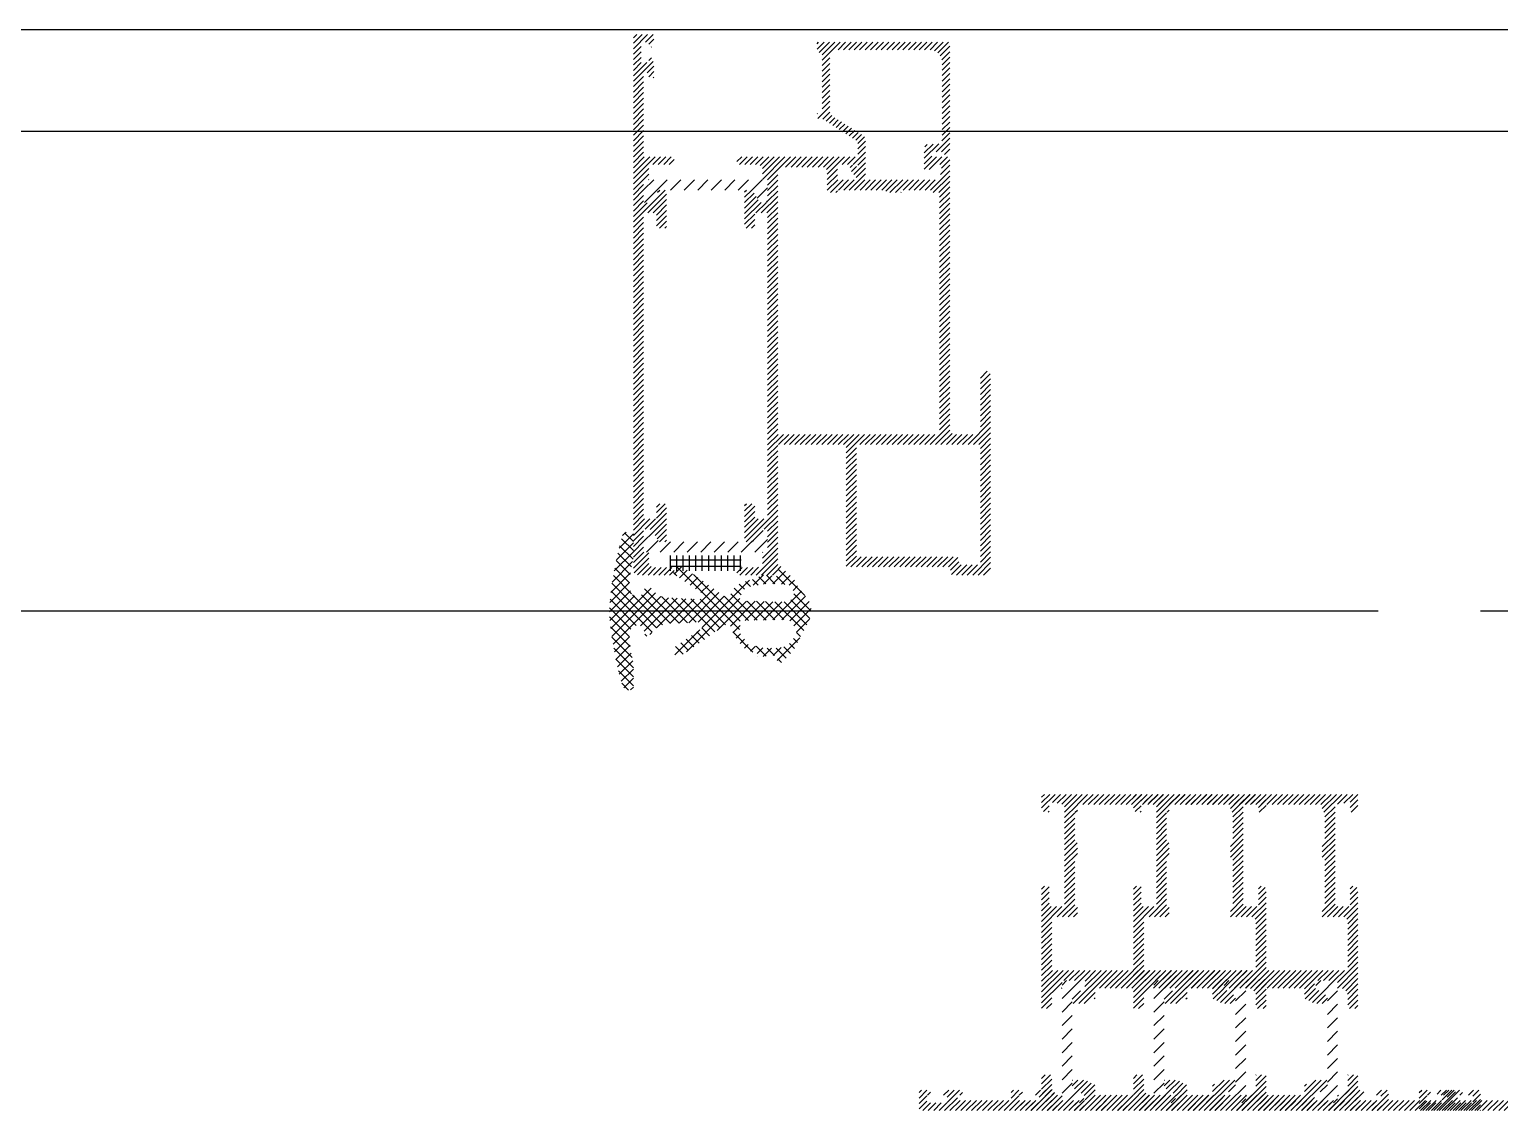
# Model space of a CAD drawing. Extents: x -0.04 to 2.29, y -0.5 to 2.03.
# Drawn here: x 0.9116 to 1.1998, y 0.392 to 0.604 of the extents above; entities that cross this region are included whole.
import ezdxf

# ---------------------------------------------------------------- set-up
doc = ezdxf.new("R2010")
doc.units = 0
doc.header["$LTSCALE"] = 0.1
doc.linetypes.add('AUSGEZOGEN', pattern=[0])
doc.linetypes.add('USM-STRICHPUNKT', pattern=[0])
doc.layers.get('0').update_dxf_attribs({"linetype": 'AUSGEZOGEN'})
for name, color, linetype in [('AUSSEN35', 2, 'AUSGEZOGEN'), ('SCHRAFF', 4, 'AUSGEZOGEN'), ('USM-SP35', 2, 'USM-STRICHPUNKT')]:
    doc.layers.add(name, color=color, linetype=linetype)

# ---------------------------------------------------------------- blocks, each defined once
blk = doc.blocks.new('*X')
at = {"color": 0}
for p, q in [((0.462, 0.7505), (0.4655, 0.754)), ((0.462, 0.75156), (0.46444, 0.754)), ((0.462, 0.75262), (0.46338, 0.754)), ((0.46456, 0.752), (0.46656, 0.754)), ((0.46562, 0.752), (0.46762, 0.754)), ((0.46668, 0.752), (0.46868, 0.754)), ((0.46774, 0.752), (0.46974, 0.754)), ((0.4688, 0.752), (0.4708, 0.754)), ((0.46986, 0.752), (0.47186, 0.754)), ((0.47093, 0.752), (0.47293, 0.754)), ((0.47199, 0.752), (0.47399, 0.754)), ((0.47305, 0.752), (0.47505, 0.754)), ((0.47411, 0.752), (0.47611, 0.754)), ((0.47517, 0.752), (0.47717, 0.754)), ((0.47623, 0.752), (0.47823, 0.754)), ((0.47729, 0.752), (0.47929, 0.754)), ((0.47835, 0.752), (0.48035, 0.754)), ((0.47941, 0.752), (0.48141, 0.754)), ((0.48047, 0.752), (0.48247, 0.754)), ((0.48153, 0.752), (0.48353, 0.754)), ((0.48259, 0.752), (0.48459, 0.754)), ((0.48365, 0.752), (0.48565, 0.754)), ((0.48471, 0.752), (0.48671, 0.754)), ((0.48577, 0.752), (0.48777, 0.754)), ((0.48683, 0.752), (0.48883, 0.754)), ((0.4876, 0.74958), (0.49202, 0.754)), ((0.4876, 0.75064), (0.49096, 0.754)), ((0.4876, 0.7517), (0.4899, 0.754)), ((0.49108, 0.752), (0.49308, 0.754)), ((0.49214, 0.752), (0.49414, 0.754)), ((0.4932, 0.752), (0.4952, 0.754)), ((0.49426, 0.752), (0.49626, 0.754)), ((0.49532, 0.752), (0.49732, 0.754)), ((0.49638, 0.752), (0.49838, 0.754)), ((0.49744, 0.752), (0.49944, 0.754)), ((0.4985, 0.752), (0.5005, 0.754)), ((0.49956, 0.752), (0.50148, 0.75392)), ((0.50062, 0.752), (0.50197, 0.75334)), ((0.462, 0.74944), (0.464, 0.75144)), ((0.462, 0.74838), (0.464, 0.75038)), ((0.462, 0.74732), (0.464, 0.74932)), ((0.4876, 0.74852), (0.4896, 0.75052)), ((0.4876, 0.74746), (0.4896, 0.74946)), ((0.46211, 0.74637), (0.464, 0.74826)), ((0.46296, 0.74616), (0.46461, 0.74781)), ((0.4636, 0.74574), (0.46546, 0.7476)), ((0.4636, 0.74467), (0.4656, 0.74667)), ((0.4876, 0.7464), (0.4896, 0.7484)), ((0.4876, 0.74534), (0.4896, 0.74734)), ((0.4876, 0.74428), (0.48977, 0.74645)), ((0.4636, 0.74361), (0.4656, 0.74561)), ((0.4636, 0.74255), (0.4656, 0.74455)), ((0.4636, 0.74149), (0.4656, 0.74349)), ((0.4876, 0.74322), (0.4904, 0.74602)), ((0.4876, 0.74216), (0.49144, 0.746)), ((0.4905, 0.744), (0.4925, 0.746)), ((0.49156, 0.744), (0.49356, 0.746)), ((0.49262, 0.744), (0.49462, 0.746)), ((0.49368, 0.744), (0.49568, 0.746)), ((0.49474, 0.744), (0.49674, 0.746)), ((0.49581, 0.744), (0.49781, 0.746)), ((0.49687, 0.744), (0.49887, 0.746)), ((0.49793, 0.744), (0.49993, 0.746)), ((0.49899, 0.744), (0.50099, 0.746)), ((0.50005, 0.744), (0.50205, 0.746)), ((0.50111, 0.744), (0.50311, 0.746)), ((0.50217, 0.744), (0.50417, 0.746)), ((0.50323, 0.744), (0.50523, 0.746)), ((0.50429, 0.744), (0.50629, 0.746)), ((0.50535, 0.744), (0.50735, 0.746)), ((0.50641, 0.744), (0.50841, 0.746)), ((0.50747, 0.744), (0.50947, 0.746)), ((0.50853, 0.744), (0.51053, 0.746)), ((0.50959, 0.744), (0.51159, 0.746)), ((0.51065, 0.744), (0.51265, 0.746)), ((0.51172, 0.744), (0.51372, 0.746)), ((0.51278, 0.744), (0.51478, 0.746)), ((0.51384, 0.744), (0.51584, 0.746)), ((0.5149, 0.744), (0.5169, 0.746)), ((0.51596, 0.744), (0.51796, 0.746)), ((0.51702, 0.744), (0.51902, 0.746)), ((0.51808, 0.744), (0.52008, 0.746)), ((0.51914, 0.744), (0.52114, 0.746)), ((0.5202, 0.744), (0.5222, 0.746)), ((0.52126, 0.744), (0.52326, 0.746)), ((0.52232, 0.744), (0.52432, 0.746)), ((0.52338, 0.744), (0.52538, 0.746)), ((0.52444, 0.744), (0.52644, 0.746)), ((0.5255, 0.744), (0.5275, 0.746)), ((0.52656, 0.744), (0.52856, 0.746)), ((0.52763, 0.744), (0.52963, 0.746)), ((0.52869, 0.744), (0.53069, 0.746)), ((0.52975, 0.744), (0.53175, 0.746)), ((0.53081, 0.744), (0.53281, 0.746)), ((0.53187, 0.744), (0.53387, 0.746)), ((0.53293, 0.744), (0.53493, 0.746)), ((0.53399, 0.744), (0.53599, 0.746)), ((0.53505, 0.744), (0.53705, 0.746)), ((0.53611, 0.744), (0.53811, 0.746)), ((0.537, 0.74383), (0.53917, 0.746)), ((0.537, 0.74277), (0.54023, 0.746)), ((0.5375, 0.74221), (0.54129, 0.746)), ((0.54052, 0.74417), (0.54235, 0.746)), ((0.5418, 0.74438), (0.54341, 0.746)), ((0.5425, 0.74403), (0.544, 0.74553)), ((0.5425, 0.74296), (0.544, 0.74446)), ((0.54372, 0.741), (0.54656, 0.74384)), ((0.5445, 0.74496), (0.54554, 0.746)), ((0.545, 0.74334), (0.54766, 0.746)), ((0.545, 0.7444), (0.5466, 0.746)), ((0.54716, 0.74444), (0.54872, 0.746)), ((0.54828, 0.7445), (0.54978, 0.746)), ((0.54934, 0.7445), (0.55084, 0.746)), ((0.5504, 0.7445), (0.5519, 0.746)), ((0.55146, 0.7445), (0.55296, 0.746)), ((0.55252, 0.7445), (0.55402, 0.746)), ((0.55358, 0.7445), (0.55508, 0.746)), ((0.55464, 0.7445), (0.55614, 0.746)), ((0.5557, 0.7445), (0.5572, 0.746)), ((0.55676, 0.7445), (0.55826, 0.746)), ((0.55782, 0.7445), (0.55932, 0.746)), ((0.55888, 0.7445), (0.56038, 0.746)), ((0.55995, 0.7445), (0.56145, 0.746)), ((0.56101, 0.7445), (0.56251, 0.746)), ((0.56207, 0.7445), (0.56357, 0.746)), ((0.56306, 0.74444), (0.56463, 0.746)), ((0.56381, 0.74413), (0.56569, 0.746)), ((0.56439, 0.74364), (0.5665, 0.74575)), ((0.5648, 0.74299), (0.5665, 0.74469)), ((0.565, 0.74213), (0.5665, 0.74363)), ((0.4636, 0.74043), (0.4656, 0.74243)), ((0.4636, 0.73937), (0.4656, 0.74137)), ((0.4876, 0.7411), (0.4896, 0.7431)), ((0.4876, 0.74004), (0.4896, 0.74204)), ((0.4876, 0.73898), (0.4896, 0.74098)), ((0.5375, 0.74115), (0.5395, 0.74315)), ((0.5375, 0.74009), (0.5395, 0.74209)), ((0.5375, 0.73903), (0.5395, 0.74103)), ((0.5415, 0.74196), (0.5425, 0.74296)), ((0.5416, 0.741), (0.5431, 0.7425)), ((0.54266, 0.741), (0.54416, 0.7425)), ((0.5431, 0.7425), (0.544, 0.7434)), ((0.54478, 0.741), (0.5465, 0.74272)), ((0.54594, 0.7411), (0.5464, 0.74156)), ((0.565, 0.74107), (0.5665, 0.74257)), ((0.565, 0.74001), (0.5665, 0.74151)), ((0.4636, 0.73831), (0.4656, 0.74031)), ((0.4636, 0.73725), (0.4656, 0.73925)), ((0.4636, 0.73619), (0.4656, 0.73819)), ((0.4876, 0.73792), (0.4896, 0.73992)), ((0.4876, 0.73686), (0.4896, 0.73886)), ((0.4876, 0.73579), (0.4896, 0.73779)), ((0.537, 0.73534), (0.5395, 0.73784)), ((0.5375, 0.73796), (0.5395, 0.73996)), ((0.5375, 0.7369), (0.5395, 0.7389)), ((0.565, 0.73895), (0.5665, 0.74045)), ((0.565, 0.73789), (0.5665, 0.73939)), ((0.565, 0.73683), (0.5665, 0.73833)), ((0.4636, 0.73513), (0.4656, 0.73713)), ((0.4636, 0.73407), (0.4656, 0.73607)), ((0.4636, 0.73301), (0.4656, 0.73501)), ((0.4876, 0.73473), (0.4896, 0.73673)), ((0.4876, 0.73367), (0.4896, 0.73567)), ((0.537, 0.73428), (0.5395, 0.73678)), ((0.537, 0.7364), (0.5371, 0.7365)), ((0.53728, 0.7335), (0.5395, 0.73572)), ((0.565, 0.73577), (0.5665, 0.73727)), ((0.565, 0.73471), (0.5665, 0.73621)), ((0.565, 0.73364), (0.5665, 0.73514)), ((0.4636, 0.73195), (0.4656, 0.73395)), ((0.4636, 0.73089), (0.4656, 0.73289)), ((0.4876, 0.73261), (0.4896, 0.73461)), ((0.4876, 0.73155), (0.4896, 0.73355)), ((0.4876, 0.73049), (0.4896, 0.73249)), ((0.5375, 0.73266), (0.5395, 0.73466)), ((0.5375, 0.7316), (0.5395, 0.7336)), ((0.5375, 0.73054), (0.5395, 0.73254)), ((0.565, 0.73258), (0.5665, 0.73408)), ((0.565, 0.73152), (0.5665, 0.73302)), ((0.565, 0.73046), (0.5665, 0.73196)), ((0.4636, 0.72983), (0.4656, 0.73183)), ((0.4636, 0.72877), (0.4656, 0.73077)), ((0.4636, 0.7277), (0.4656, 0.7297)), ((0.48599, 0.7257), (0.4896, 0.72931)), ((0.4876, 0.72943), (0.4896, 0.73143)), ((0.4876, 0.72837), (0.4896, 0.73037)), ((0.5375, 0.72948), (0.5395, 0.73148)), ((0.5375, 0.72842), (0.5395, 0.73042)), ((0.5375, 0.72736), (0.5395, 0.72936)), ((0.5395, 0.7283), (0.5407, 0.7295)), ((0.53994, 0.72767), (0.54176, 0.7295)), ((0.54054, 0.72722), (0.54282, 0.7295)), ((0.54238, 0.728), (0.54388, 0.7295)), ((0.54345, 0.728), (0.54495, 0.7295)), ((0.54451, 0.728), (0.54601, 0.7295)), ((0.54557, 0.728), (0.54707, 0.7295)), ((0.54663, 0.728), (0.54795, 0.72932)), ((0.565, 0.7294), (0.5665, 0.7309)), ((0.565, 0.72834), (0.5665, 0.72984)), ((0.4636, 0.72664), (0.4656, 0.72864)), ((0.46372, 0.7257), (0.46572, 0.7277)), ((0.46478, 0.7257), (0.46678, 0.7277)), ((0.46584, 0.7257), (0.46784, 0.7277)), ((0.4669, 0.7257), (0.4689, 0.7277)), ((0.46796, 0.7257), (0.46996, 0.7277)), ((0.46902, 0.7257), (0.47102, 0.7277)), ((0.47008, 0.7257), (0.47208, 0.7277)), ((0.47114, 0.7257), (0.47314, 0.7277)), ((0.4722, 0.7257), (0.4742, 0.7277)), ((0.47326, 0.7257), (0.47526, 0.7277)), ((0.47432, 0.7257), (0.47632, 0.7277)), ((0.47538, 0.7257), (0.47738, 0.7277)), ((0.47644, 0.7257), (0.47844, 0.7277)), ((0.47751, 0.7257), (0.47951, 0.7277)), ((0.47857, 0.7257), (0.48057, 0.7277)), ((0.47963, 0.7257), (0.48163, 0.7277)), ((0.48069, 0.7257), (0.48269, 0.7277)), ((0.48175, 0.7257), (0.48375, 0.7277)), ((0.48281, 0.7257), (0.48481, 0.7277)), ((0.48387, 0.7257), (0.48587, 0.7277)), ((0.48493, 0.7257), (0.48693, 0.7277)), ((0.48705, 0.7257), (0.4896, 0.72825)), ((0.4876, 0.72519), (0.4896, 0.72719)), ((0.5375, 0.7263), (0.5395, 0.7283)), ((0.5375, 0.72524), (0.5395, 0.72724)), ((0.5375, 0.72418), (0.5395, 0.72618)), ((0.54115, 0.72676), (0.5421, 0.72771)), ((0.54195, 0.7265), (0.54236, 0.72692)), ((0.5425, 0.72705), (0.54345, 0.728)), ((0.5425, 0.72599), (0.544, 0.72749)), ((0.5425, 0.72493), (0.544, 0.72643)), ((0.54727, 0.72758), (0.54837, 0.72868)), ((0.54768, 0.72694), (0.54878, 0.72803)), ((0.5481, 0.72629), (0.5492, 0.72739)), ((0.54851, 0.72564), (0.54961, 0.72674)), ((0.565, 0.72728), (0.5665, 0.72878)), ((0.565, 0.72622), (0.5665, 0.72772)), ((0.565, 0.72516), (0.5665, 0.72666)), ((0.4876, 0.72413), (0.4896, 0.72613)), ((0.4876, 0.72307), (0.4896, 0.72507)), ((0.4876, 0.72201), (0.4896, 0.72401)), ((0.537, 0.72262), (0.5395, 0.72512)), ((0.537, 0.72368), (0.53732, 0.724)), ((0.53745, 0.722), (0.5395, 0.72405)), ((0.53851, 0.722), (0.54051, 0.724)), ((0.53957, 0.722), (0.54157, 0.724)), ((0.54063, 0.722), (0.544, 0.72537)), ((0.54153, 0.72185), (0.544, 0.72431)), ((0.54893, 0.725), (0.55003, 0.7261)), ((0.54934, 0.72435), (0.55044, 0.72545)), ((0.54976, 0.72371), (0.55086, 0.7248)), ((0.55017, 0.72306), (0.55127, 0.72416)), ((0.55059, 0.72242), (0.55169, 0.72351)), ((0.56296, 0.721), (0.5665, 0.72454)), ((0.56402, 0.721), (0.5665, 0.72348)), ((0.565, 0.7241), (0.5665, 0.7256)), ((0.4876, 0.72095), (0.4896, 0.72295)), ((0.4876, 0.71988), (0.4896, 0.72188)), ((0.4876, 0.71882), (0.4896, 0.72082)), ((0.54197, 0.72123), (0.544, 0.72325)), ((0.542, 0.72019), (0.544, 0.72219)), ((0.542, 0.71913), (0.544, 0.72113)), ((0.551, 0.72177), (0.5521, 0.72287)), ((0.55142, 0.72113), (0.55279, 0.7225)), ((0.5515, 0.72014), (0.55386, 0.7225)), ((0.55342, 0.721), (0.55492, 0.7225)), ((0.55448, 0.721), (0.55598, 0.7225)), ((0.55554, 0.721), (0.55704, 0.7225)), ((0.5566, 0.721), (0.5581, 0.7225)), ((0.55766, 0.721), (0.55916, 0.7225)), ((0.55872, 0.721), (0.56022, 0.7225)), ((0.55978, 0.721), (0.56128, 0.7225)), ((0.56084, 0.721), (0.56234, 0.7225)), ((0.5619, 0.721), (0.5634, 0.7225)), ((0.5645, 0.72042), (0.5665, 0.72242)), ((0.56514, 0.72), (0.5665, 0.72136)), ((0.4508, 0.71597), (0.45334, 0.7185)), ((0.45202, 0.71542), (0.45542, 0.71882)), ((0.45673, 0.71353), (0.45228, 0.71799)), ((0.45302, 0.71465), (0.45683, 0.71846)), ((0.45326, 0.71312), (0.45784, 0.7177)), ((0.45718, 0.71485), (0.45348, 0.71855)), ((0.45835, 0.71545), (0.45495, 0.71885)), ((0.46317, 0.71239), (0.45797, 0.71759)), ((0.4876, 0.71776), (0.4896, 0.71976)), ((0.4876, 0.7167), (0.4896, 0.7187)), ((0.4876, 0.71564), (0.4896, 0.71764)), ((0.542, 0.71807), (0.544, 0.72007)), ((0.542, 0.71701), (0.544, 0.71901)), ((0.542, 0.71595), (0.544, 0.71795)), ((0.55242, 0.72), (0.5525, 0.72008)), ((0.5662, 0.72), (0.5665, 0.7203)), ((0.44523, 0.71216), (0.44969, 0.71662)), ((0.44791, 0.71351), (0.44661, 0.71481)), ((0.44862, 0.71457), (0.44761, 0.71558)), ((0.4496, 0.71535), (0.4488, 0.71615)), ((0.45076, 0.71597), (0.44996, 0.71676)), ((0.45677, 0.71172), (0.45112, 0.71738)), ((0.45322, 0.71131), (0.45884, 0.71693)), ((0.459, 0.71532), (0.45987, 0.71619)), ((0.46, 0.71455), (0.46099, 0.71555)), ((0.46025, 0.71304), (0.46192, 0.71471)), ((0.4876, 0.71458), (0.4896, 0.71658)), ((0.4876, 0.71352), (0.4896, 0.71552)), ((0.5395, 0.71027), (0.544, 0.71477)), ((0.542, 0.71489), (0.544, 0.71689)), ((0.542, 0.71383), (0.544, 0.71583)), ((0.4456, 0.71229), (0.44486, 0.71303)), ((0.4477, 0.71195), (0.44572, 0.71393)), ((0.44624, 0.7114), (0.44778, 0.71295)), ((0.45318, 0.7095), (0.45674, 0.71307)), ((0.45681, 0.70991), (0.45327, 0.71346)), ((0.46178, 0.71202), (0.46015, 0.71365)), ((0.4603, 0.71132), (0.46278, 0.71381)), ((0.462, 0.70807), (0.46623, 0.7123)), ((0.462, 0.70913), (0.46517, 0.7123)), ((0.462, 0.71019), (0.46411, 0.7123)), ((0.462, 0.71126), (0.46304, 0.7123)), ((0.46315, 0.7124), (0.46366, 0.71292)), ((0.46426, 0.70927), (0.46729, 0.7123)), ((0.46535, 0.7093), (0.46835, 0.7123)), ((0.46741, 0.7103), (0.46941, 0.7123)), ((0.46847, 0.7103), (0.47047, 0.7123)), ((0.4685, 0.70609), (0.47471, 0.7123)), ((0.46953, 0.7103), (0.47153, 0.7123)), ((0.47059, 0.7103), (0.47259, 0.7123)), ((0.471, 0.70965), (0.47365, 0.7123)), ((0.47377, 0.7103), (0.47577, 0.7123)), ((0.47483, 0.7103), (0.47683, 0.7123)), ((0.47589, 0.7103), (0.47789, 0.7123)), ((0.47695, 0.7103), (0.47895, 0.7123)), ((0.47802, 0.7103), (0.48002, 0.7123)), ((0.47908, 0.7103), (0.48108, 0.7123)), ((0.48014, 0.7103), (0.48214, 0.7123)), ((0.4812, 0.7103), (0.4832, 0.7123)), ((0.48226, 0.7103), (0.48426, 0.7123)), ((0.48332, 0.7103), (0.48532, 0.7123)), ((0.48438, 0.7103), (0.48638, 0.7123)), ((0.48544, 0.7103), (0.48744, 0.7123)), ((0.4865, 0.7103), (0.4896, 0.7134)), ((0.48756, 0.7103), (0.4896, 0.71234)), ((0.4876, 0.71246), (0.4896, 0.71446)), ((0.48862, 0.7103), (0.49062, 0.7123)), ((0.48968, 0.7103), (0.49168, 0.7123)), ((0.49074, 0.7103), (0.49274, 0.7123)), ((0.4918, 0.7103), (0.4938, 0.7123)), ((0.49286, 0.7103), (0.49486, 0.7123)), ((0.49393, 0.7103), (0.49593, 0.7123)), ((0.49499, 0.7103), (0.49699, 0.7123)), ((0.49605, 0.7103), (0.49805, 0.7123)), ((0.49711, 0.7103), (0.49911, 0.7123)), ((0.49817, 0.7103), (0.50017, 0.7123)), ((0.49923, 0.7103), (0.50123, 0.7123)), ((0.50029, 0.7103), (0.50229, 0.7123)), ((0.50135, 0.7103), (0.50335, 0.7123)), ((0.50241, 0.7103), (0.50441, 0.7123)), ((0.50347, 0.7103), (0.50547, 0.7123)), ((0.50453, 0.7103), (0.50653, 0.7123)), ((0.50559, 0.7103), (0.50759, 0.7123)), ((0.50665, 0.7103), (0.50865, 0.7123)), ((0.50771, 0.7103), (0.50971, 0.7123)), ((0.50877, 0.7103), (0.51077, 0.7123)), ((0.50984, 0.7103), (0.51184, 0.7123)), ((0.5109, 0.7103), (0.5129, 0.7123)), ((0.51196, 0.7103), (0.51396, 0.7123)), ((0.51302, 0.7103), (0.51502, 0.7123)), ((0.51408, 0.7103), (0.51608, 0.7123)), ((0.51514, 0.7103), (0.51714, 0.7123)), ((0.5162, 0.7103), (0.5182, 0.7123)), ((0.51726, 0.7103), (0.51926, 0.7123)), ((0.51832, 0.7103), (0.52032, 0.7123)), ((0.51938, 0.7103), (0.52138, 0.7123)), ((0.52044, 0.7103), (0.52244, 0.7123)), ((0.5215, 0.7103), (0.5235, 0.7123)), ((0.52256, 0.7103), (0.52456, 0.7123)), ((0.52362, 0.7103), (0.52562, 0.7123)), ((0.52468, 0.7103), (0.52668, 0.7123)), ((0.52575, 0.7103), (0.52775, 0.7123)), ((0.52681, 0.7103), (0.52881, 0.7123)), ((0.52787, 0.7103), (0.52987, 0.7123)), ((0.52893, 0.7103), (0.53093, 0.7123)), ((0.52999, 0.7103), (0.53199, 0.7123)), ((0.53105, 0.7103), (0.53305, 0.7123)), ((0.53211, 0.7103), (0.53411, 0.7123)), ((0.533, 0.71013), (0.53517, 0.7123)), ((0.533, 0.70907), (0.53623, 0.7123)), ((0.53529, 0.7103), (0.53729, 0.7123)), ((0.53635, 0.7103), (0.53835, 0.7123)), ((0.53741, 0.7103), (0.53941, 0.7123)), ((0.53847, 0.7103), (0.54047, 0.7123)), ((0.53959, 0.7093), (0.544, 0.71371)), ((0.54066, 0.7093), (0.544, 0.71264)), ((0.44604, 0.70944), (0.44768, 0.71107)), ((0.44805, 0.70807), (0.4461, 0.71002)), ((0.44767, 0.71022), (0.44626, 0.71163)), ((0.44661, 0.70824), (0.44772, 0.70935)), ((0.45309, 0.70589), (0.45682, 0.70961)), ((0.45314, 0.70769), (0.45678, 0.71134)), ((0.4569, 0.70629), (0.45319, 0.71)), ((0.45686, 0.7081), (0.45323, 0.71173)), ((0.46001, 0.7075), (0.46202, 0.70951)), ((0.46022, 0.70948), (0.46186, 0.71112)), ((0.46197, 0.71006), (0.46029, 0.71174)), ((0.46165, 0.70861), (0.46031, 0.70995)), ((0.46641, 0.7093), (0.4665, 0.70939)), ((0.4665, 0.7078), (0.469, 0.7103)), ((0.46888, 0.70753), (0.47076, 0.70941)), ((0.46927, 0.7058), (0.473, 0.70953)), ((0.53185, 0.7058), (0.53506, 0.70901)), ((0.533, 0.70801), (0.535, 0.71001)), ((0.53506, 0.71007), (0.53529, 0.7103)), ((0.5359, 0.70826), (0.53794, 0.7103)), ((0.5375, 0.70721), (0.5395, 0.70921)), ((0.5417, 0.70928), (0.544, 0.71158)), ((0.54233, 0.70886), (0.544, 0.71052)), ((0.5425, 0.70796), (0.544, 0.70946)), ((0.44603, 0.70832), (0.44601, 0.70835)), ((0.4509, 0.70346), (0.44692, 0.70743)), ((0.44709, 0.70695), (0.44808, 0.70795)), ((0.4477, 0.70579), (0.44838, 0.70648)), ((0.45115, 0.70041), (0.4569, 0.70615)), ((0.45174, 0.69746), (0.46102, 0.70674)), ((0.45198, 0.703), (0.45686, 0.70788)), ((0.45785, 0.70181), (0.45311, 0.70655)), ((0.4583, 0.70312), (0.45315, 0.70827)), ((0.46075, 0.70598), (0.45976, 0.70697)), ((0.46112, 0.70737), (0.46003, 0.70846)), ((0.462, 0.70701), (0.46353, 0.70854)), ((0.462, 0.70595), (0.4635, 0.70745)), ((0.462, 0.70489), (0.4635, 0.70639)), ((0.4665, 0.70515), (0.4685, 0.70715)), ((0.4685, 0.70715), (0.46888, 0.70753)), ((0.47033, 0.7058), (0.473, 0.70847)), ((0.47139, 0.7058), (0.47339, 0.7078)), ((0.47245, 0.7058), (0.47445, 0.7078)), ((0.47352, 0.7058), (0.47552, 0.7078)), ((0.47458, 0.7058), (0.476, 0.70722)), ((0.47564, 0.7058), (0.476, 0.70616)), ((0.53, 0.70713), (0.53067, 0.7078)), ((0.53, 0.70607), (0.53173, 0.7078)), ((0.53079, 0.7058), (0.53279, 0.7078)), ((0.53291, 0.7058), (0.53557, 0.70846)), ((0.53397, 0.7058), (0.53623, 0.70806)), ((0.53503, 0.7058), (0.5369, 0.70766)), ((0.53609, 0.7058), (0.5375, 0.70721)), ((0.53716, 0.7058), (0.5375, 0.70614)), ((0.5375, 0.70455), (0.5395, 0.70655)), ((0.5425, 0.7069), (0.544, 0.7084)), ((0.5425, 0.70584), (0.544, 0.70734)), ((0.5425, 0.70478), (0.544, 0.70628)), ((0.44694, 0.69443), (0.45738, 0.70487)), ((0.44857, 0.7049), (0.44947, 0.70579)), ((0.44961, 0.70416), (0.45046, 0.70502)), ((0.45074, 0.70353), (0.45214, 0.70493)), ((0.46379, 0.69233), (0.45132, 0.7048)), ((0.46211, 0.69578), (0.45296, 0.70493)), ((0.45944, 0.70375), (0.45811, 0.70509)), ((0.46023, 0.70472), (0.45921, 0.70575)), ((0.46247, 0.7043), (0.4635, 0.70533)), ((0.46283, 0.705), (0.46583, 0.705)), ((0.46283, 0.70375), (0.46583, 0.70375)), ((0.46375, 0.69115), (0.46375, 0.70515)), ((0.465, 0.69115), (0.465, 0.70515)), ((0.4665, 0.7025), (0.4685, 0.7045)), ((0.5375, 0.7019), (0.5395, 0.7039)), ((0.54308, 0.7043), (0.544, 0.70522)), ((0.45732, 0.69526), (0.45158, 0.70101)), ((0.45727, 0.69708), (0.45228, 0.70208)), ((0.45266, 0.69484), (0.45859, 0.70077)), ((0.45276, 0.69671), (0.45785, 0.7018)), ((0.46283, 0.7025), (0.46583, 0.7025)), ((0.46283, 0.70125), (0.46583, 0.70125)), ((0.4665, 0.69985), (0.4685, 0.70185)), ((0.5375, 0.69925), (0.5395, 0.70125)), ((0.45087, 0.69641), (0.44938, 0.6979)), ((0.45164, 0.69741), (0.45011, 0.69893)), ((0.45742, 0.6934), (0.45085, 0.69997)), ((0.45256, 0.69298), (0.45932, 0.69974)), ((0.45857, 0.69722), (0.46005, 0.6987)), ((0.45929, 0.69617), (0.46078, 0.69766)), ((0.46283, 0.7), (0.46583, 0.7)), ((0.46283, 0.69875), (0.46583, 0.69875)), ((0.46283, 0.6975), (0.46583, 0.6975)), ((0.4665, 0.69719), (0.4685, 0.69919)), ((0.5375, 0.6966), (0.5395, 0.6986)), ((0.44639, 0.6921), (0.45129, 0.69701)), ((0.44869, 0.69328), (0.44719, 0.69479)), ((0.44942, 0.69433), (0.44792, 0.69582)), ((0.45015, 0.69537), (0.44865, 0.69686)), ((0.45248, 0.69113), (0.45728, 0.69593)), ((0.45778, 0.6895), (0.45265, 0.69463)), ((0.45752, 0.69153), (0.45274, 0.69631)), ((0.46002, 0.69513), (0.46151, 0.69663)), ((0.46074, 0.69409), (0.46224, 0.69559)), ((0.46147, 0.69305), (0.46297, 0.69455)), ((0.46283, 0.69625), (0.46583, 0.69625)), ((0.46283, 0.695), (0.46583, 0.695)), ((0.4665, 0.69454), (0.4685, 0.69654)), ((0.5375, 0.69395), (0.5395, 0.69595)), ((0.44797, 0.69224), (0.44647, 0.69374)), ((0.451, 0.68611), (0.45746, 0.69257)), ((0.45165, 0.68853), (0.45737, 0.69425)), ((0.45932, 0.68619), (0.45256, 0.69295)), ((0.4625, 0.69186), (0.46185, 0.6925)), ((0.462, 0.6911), (0.4629, 0.692)), ((0.4622, 0.69201), (0.46369, 0.6935)), ((0.46283, 0.69375), (0.46583, 0.69375)), ((0.46283, 0.6925), (0.46583, 0.6925)), ((0.4665, 0.69189), (0.4685, 0.69389)), ((0.5375, 0.6913), (0.5395, 0.6933)), ((0.5425, 0.69099), (0.54351, 0.692)), ((0.44843, 0.68001), (0.45782, 0.6894)), ((0.45203, 0.68538), (0.45752, 0.69086)), ((0.45814, 0.68383), (0.45228, 0.68969)), ((0.45816, 0.68559), (0.45248, 0.69127)), ((0.462, 0.69004), (0.4635, 0.69154)), ((0.462, 0.68898), (0.4635, 0.69048)), ((0.462, 0.68792), (0.4635, 0.68942)), ((0.46283, 0.69125), (0.46583, 0.69125)), ((0.4665, 0.68924), (0.4685, 0.69124)), ((0.4665, 0.68659), (0.46876, 0.68885)), ((0.4685, 0.68912), (0.46988, 0.6905)), ((0.4685, 0.69018), (0.46882, 0.6905)), ((0.46909, 0.68865), (0.47094, 0.6905)), ((0.46975, 0.68825), (0.472, 0.6905)), ((0.47042, 0.68785), (0.47306, 0.6905)), ((0.47093, 0.6873), (0.47413, 0.6905)), ((0.47319, 0.6885), (0.47519, 0.6905)), ((0.47425, 0.6885), (0.476, 0.69025)), ((0.47531, 0.6885), (0.476, 0.68919)), ((0.53, 0.69016), (0.53034, 0.6905)), ((0.53, 0.6891), (0.5314, 0.6905)), ((0.53046, 0.6885), (0.53246, 0.6905)), ((0.53126, 0.684), (0.5375, 0.69024)), ((0.53152, 0.6885), (0.53352, 0.6905)), ((0.53258, 0.6885), (0.53458, 0.6905)), ((0.533, 0.68786), (0.53564, 0.6905)), ((0.533, 0.6868), (0.5367, 0.6905)), ((0.53505, 0.6862), (0.5395, 0.69064)), ((0.53706, 0.68874), (0.5375, 0.68917)), ((0.54248, 0.68779), (0.544, 0.68931)), ((0.5425, 0.68993), (0.544, 0.69143)), ((0.5425, 0.68887), (0.544, 0.69037)), ((0.44994, 0.67975), (0.45851, 0.68832)), ((0.45043, 0.68625), (0.45003, 0.68664)), ((0.45035, 0.68724), (0.45074, 0.68762)), ((0.45884, 0.67961), (0.45079, 0.68766)), ((0.45152, 0.67956), (0.45944, 0.68748)), ((0.46041, 0.6798), (0.45166, 0.68855)), ((0.462, 0.68686), (0.4635, 0.68836)), ((0.462, 0.6858), (0.46366, 0.68746)), ((0.46203, 0.68477), (0.46428, 0.68702)), ((0.46247, 0.68415), (0.46532, 0.687)), ((0.46338, 0.684), (0.46638, 0.687)), ((0.46444, 0.684), (0.4665, 0.68606)), ((0.4655, 0.684), (0.4675, 0.686)), ((0.46656, 0.684), (0.46856, 0.686)), ((0.46763, 0.684), (0.46963, 0.686)), ((0.46856, 0.686), (0.47042, 0.68785)), ((0.46869, 0.684), (0.47069, 0.686)), ((0.46975, 0.684), (0.473, 0.68725)), ((0.47081, 0.684), (0.473, 0.68619)), ((0.471, 0.68631), (0.473, 0.68831)), ((0.47187, 0.684), (0.47387, 0.686)), ((0.47293, 0.684), (0.47493, 0.686)), ((0.47399, 0.684), (0.47599, 0.686)), ((0.47505, 0.684), (0.47705, 0.686)), ((0.47611, 0.684), (0.47811, 0.686)), ((0.47717, 0.684), (0.47917, 0.686)), ((0.47823, 0.684), (0.48023, 0.686)), ((0.47929, 0.684), (0.48129, 0.686)), ((0.48035, 0.684), (0.48235, 0.686)), ((0.48141, 0.684), (0.48341, 0.686)), ((0.48247, 0.684), (0.48447, 0.686)), ((0.48354, 0.684), (0.48554, 0.686)), ((0.4846, 0.684), (0.4866, 0.686)), ((0.48566, 0.684), (0.48766, 0.686)), ((0.48672, 0.684), (0.48872, 0.686)), ((0.48778, 0.684), (0.48978, 0.686)), ((0.48884, 0.684), (0.49084, 0.686)), ((0.4899, 0.684), (0.4919, 0.686)), ((0.49096, 0.684), (0.49296, 0.686)), ((0.49202, 0.684), (0.49402, 0.686)), ((0.49308, 0.684), (0.49508, 0.686)), ((0.49414, 0.684), (0.49614, 0.686)), ((0.4952, 0.684), (0.4972, 0.686)), ((0.49626, 0.684), (0.49826, 0.686)), ((0.49732, 0.684), (0.49932, 0.686)), ((0.49838, 0.684), (0.50038, 0.686)), ((0.49945, 0.684), (0.50145, 0.686)), ((0.50051, 0.684), (0.50251, 0.686)), ((0.50157, 0.684), (0.50357, 0.686)), ((0.50263, 0.684), (0.50463, 0.686)), ((0.50369, 0.684), (0.50569, 0.686)), ((0.50475, 0.684), (0.50675, 0.686)), ((0.50581, 0.684), (0.50781, 0.686)), ((0.50687, 0.684), (0.50887, 0.686)), ((0.50793, 0.684), (0.50993, 0.686)), ((0.50899, 0.684), (0.51099, 0.686)), ((0.51005, 0.684), (0.51205, 0.686)), ((0.51111, 0.684), (0.51311, 0.686)), ((0.51217, 0.684), (0.51417, 0.686)), ((0.51323, 0.684), (0.51523, 0.686)), ((0.51429, 0.684), (0.51629, 0.686)), ((0.51536, 0.684), (0.51736, 0.686)), ((0.51642, 0.684), (0.51842, 0.686)), ((0.51748, 0.684), (0.51948, 0.686)), ((0.51854, 0.684), (0.52054, 0.686)), ((0.5196, 0.684), (0.5216, 0.686)), ((0.52066, 0.684), (0.52266, 0.686)), ((0.52172, 0.684), (0.52372, 0.686)), ((0.52278, 0.684), (0.52478, 0.686)), ((0.52384, 0.684), (0.52584, 0.686)), ((0.5249, 0.684), (0.5269, 0.686)), ((0.52596, 0.684), (0.52796, 0.686)), ((0.52702, 0.684), (0.52902, 0.686)), ((0.52808, 0.684), (0.53008, 0.686)), ((0.52914, 0.684), (0.53114, 0.686)), ((0.5302, 0.684), (0.5322, 0.686)), ((0.53233, 0.684), (0.535, 0.68667)), ((0.53339, 0.684), (0.53539, 0.686)), ((0.53445, 0.684), (0.53645, 0.686)), ((0.53551, 0.684), (0.53751, 0.686)), ((0.53657, 0.684), (0.53857, 0.686)), ((0.53751, 0.686), (0.5395, 0.68799)), ((0.53763, 0.684), (0.54063, 0.687)), ((0.53869, 0.684), (0.54171, 0.68702)), ((0.5395, 0.68693), (0.53957, 0.687)), ((0.53975, 0.684), (0.544, 0.68825)), ((0.54081, 0.684), (0.544, 0.68719)), ((0.54187, 0.684), (0.544, 0.68613)), ((0.54293, 0.684), (0.54493, 0.686)), ((0.54399, 0.684), (0.54599, 0.686)), ((0.54505, 0.684), (0.54705, 0.686)), ((0.54611, 0.684), (0.54811, 0.686)), ((0.54717, 0.684), (0.54917, 0.686)), ((0.54824, 0.684), (0.55024, 0.686)), ((0.5493, 0.684), (0.5513, 0.686)), ((0.55036, 0.684), (0.55236, 0.686)), ((0.55142, 0.684), (0.55342, 0.686)), ((0.55248, 0.684), (0.55448, 0.686)), ((0.55354, 0.684), (0.55554, 0.686)), ((0.5546, 0.684), (0.5566, 0.686)), ((0.55566, 0.684), (0.55766, 0.686)), ((0.55672, 0.684), (0.55872, 0.686)), ((0.55778, 0.684), (0.55978, 0.686)), ((0.55884, 0.684), (0.56273, 0.68789)), ((0.5595, 0.68784), (0.55966, 0.688)), ((0.55972, 0.687), (0.56072, 0.688)), ((0.5599, 0.684), (0.5625, 0.6866)), ((0.5605, 0.68672), (0.56178, 0.688)), ((0.5629, 0.687), (0.56344, 0.68753)), ((0.56521, 0.684), (0.568, 0.68679)), ((0.5655, 0.68748), (0.56555, 0.68752)), ((0.56608, 0.687), (0.56708, 0.688)), ((0.5665, 0.68635), (0.568, 0.68785)), ((0.44083, 0.6817), (0.43947, 0.68306)), ((0.43948, 0.68343), (0.44005, 0.684)), ((0.43991, 0.6821), (0.44182, 0.684)), ((0.44323, 0.68107), (0.4403, 0.684)), ((0.44118, 0.6816), (0.44358, 0.684)), ((0.44549, 0.68057), (0.44207, 0.684)), ((0.44257, 0.68122), (0.44522, 0.68387)), ((0.44769, 0.68015), (0.44384, 0.684)), ((0.44402, 0.6809), (0.44669, 0.68357)), ((0.44547, 0.68058), (0.44823, 0.68334)), ((0.44984, 0.67977), (0.44584, 0.68376)), ((0.44695, 0.68029), (0.4499, 0.68325)), ((0.45185, 0.67952), (0.448, 0.68337)), ((0.4538, 0.67934), (0.44989, 0.68325)), ((0.45559, 0.67931), (0.45139, 0.68352)), ((0.45725, 0.67942), (0.45215, 0.68453)), ((0.45312, 0.67939), (0.45792, 0.6842)), ((0.45481, 0.67931), (0.4589, 0.68341)), ((0.45663, 0.67937), (0.46053, 0.68326)), ((0.46191, 0.68007), (0.45834, 0.68363)), ((0.45861, 0.67958), (0.46246, 0.68343)), ((0.46339, 0.68035), (0.46048, 0.68326)), ((0.46063, 0.67983), (0.46465, 0.68385)), ((0.46486, 0.68065), (0.46213, 0.68339)), ((0.46281, 0.68024), (0.46656, 0.684)), ((0.46631, 0.68097), (0.46364, 0.68365)), ((0.46502, 0.68069), (0.46833, 0.684)), ((0.46776, 0.68129), (0.46512, 0.68392)), ((0.46913, 0.68169), (0.46682, 0.684)), ((0.46729, 0.68119), (0.47009, 0.68399)), ((0.47032, 0.68227), (0.46858, 0.684)), ((0.56096, 0.684), (0.5625, 0.68554)), ((0.56202, 0.684), (0.56352, 0.6855)), ((0.56308, 0.684), (0.56458, 0.6855)), ((0.56415, 0.684), (0.56565, 0.6855)), ((0.56627, 0.684), (0.568, 0.68573)), ((0.56733, 0.684), (0.568, 0.68467)), ((0.46975, 0.68188), (0.47045, 0.68258)), ((1.11001, 0.45134), (1.11267, 0.454)), ((1.11001, 0.4524), (1.11161, 0.454)), ((1.11001, 0.45346), (1.11055, 0.454)), ((1.11213, 0.4524), (1.11373, 0.454)), ((1.11304, 0.45225), (1.11479, 0.454)), ((1.11395, 0.45209), (1.11585, 0.454)), ((1.11451, 0.45053), (1.11797, 0.454)), ((1.11451, 0.45159), (1.11691, 0.454)), ((1.11703, 0.452), (1.11903, 0.454)), ((1.11809, 0.452), (1.12009, 0.454)), ((1.11916, 0.452), (1.12116, 0.454)), ((1.12022, 0.452), (1.12222, 0.454)), ((1.12128, 0.452), (1.12328, 0.454)), ((1.12234, 0.452), (1.12434, 0.454)), ((1.1234, 0.452), (1.1254, 0.454)), ((1.12446, 0.452), (1.12646, 0.454)), ((1.12552, 0.452), (1.12752, 0.454)), ((1.12658, 0.452), (1.12858, 0.454)), ((1.12764, 0.452), (1.12964, 0.454)), ((1.1287, 0.452), (1.1307, 0.454)), ((1.12976, 0.452), (1.13176, 0.454)), ((1.13082, 0.452), (1.13282, 0.454)), ((1.13188, 0.452), (1.13388, 0.454)), ((1.13294, 0.452), (1.13494, 0.454)), ((1.134, 0.452), (1.136, 0.454)), ((1.13507, 0.452), (1.13707, 0.454)), ((1.13613, 0.452), (1.13813, 0.454)), ((1.13719, 0.452), (1.13919, 0.454)), ((1.13825, 0.452), (1.14025, 0.454)), ((1.13931, 0.452), (1.14131, 0.454)), ((1.14037, 0.452), (1.14237, 0.454)), ((1.14143, 0.452), (1.14343, 0.454)), ((1.14249, 0.452), (1.14449, 0.454)), ((1.14355, 0.452), (1.14555, 0.454)), ((1.14461, 0.452), (1.14661, 0.454)), ((1.14567, 0.452), (1.14767, 0.454)), ((1.14673, 0.452), (1.14873, 0.454)), ((1.14701, 0.45121), (1.14979, 0.454)), ((1.14735, 0.4505), (1.15085, 0.454)), ((1.15, 0.45208), (1.15191, 0.454)), ((1.15127, 0.45229), (1.15298, 0.454)), ((1.15251, 0.45247), (1.15401, 0.45397)), ((1.15251, 0.45141), (1.15401, 0.45291)), ((1.11037, 0.45064), (1.11151, 0.45178)), ((1.11129, 0.4505), (1.11151, 0.45072)), ((1.11451, 0.44947), (1.11701, 0.45197)), ((1.11451, 0.44841), (1.11651, 0.45041)), ((1.11659, 0.4505), (1.11701, 0.45091)), ((1.14751, 0.44959), (1.14951, 0.45159)), ((1.14751, 0.44853), (1.14951, 0.45053)), ((1.15266, 0.4505), (1.15401, 0.45185)), ((1.11451, 0.44735), (1.11651, 0.44935)), ((1.11451, 0.44629), (1.11651, 0.44829)), ((1.11451, 0.44523), (1.11651, 0.44723)), ((1.14751, 0.44747), (1.14951, 0.44947)), ((1.14751, 0.44641), (1.14951, 0.44841)), ((1.14751, 0.44535), (1.14951, 0.44735)), ((1.11451, 0.44417), (1.11651, 0.44617)), ((1.11451, 0.44311), (1.11651, 0.44511)), ((1.11451, 0.44205), (1.11696, 0.4445)), ((1.14701, 0.44379), (1.14951, 0.44629)), ((1.14701, 0.44273), (1.14951, 0.44523)), ((1.14701, 0.44167), (1.14951, 0.44417)), ((1.11451, 0.44099), (1.11701, 0.44349)), ((1.11451, 0.43993), (1.11701, 0.44243)), ((1.14751, 0.44111), (1.14951, 0.44311)), ((1.14751, 0.44005), (1.14951, 0.44205)), ((1.14751, 0.43899), (1.14951, 0.44099)), ((1.11451, 0.43887), (1.11651, 0.44087)), ((1.11451, 0.43781), (1.11651, 0.43981)), ((1.11451, 0.43675), (1.11651, 0.43875)), ((1.14751, 0.43793), (1.14951, 0.43993)), ((1.14751, 0.43686), (1.14951, 0.43886)), ((1.11001, 0.43543), (1.11058, 0.436)), ((1.11001, 0.43437), (1.11151, 0.43587)), ((1.11451, 0.43568), (1.11651, 0.43768)), ((1.11451, 0.43462), (1.11651, 0.43662)), ((1.11451, 0.43356), (1.11651, 0.43556)), ((1.14751, 0.4358), (1.14951, 0.4378)), ((1.14751, 0.43474), (1.14951, 0.43674)), ((1.14751, 0.43368), (1.14951, 0.43568)), ((1.15251, 0.4355), (1.15301, 0.436)), ((1.15251, 0.43444), (1.15379, 0.43572)), ((1.11001, 0.43331), (1.11151, 0.43481)), ((1.11001, 0.43225), (1.11151, 0.43375)), ((1.11001, 0.43118), (1.11151, 0.43268)), ((1.11307, 0.43), (1.11651, 0.43344)), ((1.11413, 0.43), (1.11651, 0.43238)), ((1.11451, 0.4325), (1.11651, 0.4345)), ((1.14701, 0.43106), (1.14951, 0.43356)), ((1.14701, 0.43), (1.14951, 0.4325)), ((1.14751, 0.43262), (1.14951, 0.43462)), ((1.15122, 0.42998), (1.15401, 0.43276)), ((1.15251, 0.43338), (1.15401, 0.43488)), ((1.15251, 0.43232), (1.15401, 0.43382)), ((1.11001, 0.428), (1.114, 0.432)), ((1.11001, 0.42906), (1.11294, 0.432)), ((1.11001, 0.43012), (1.11188, 0.432)), ((1.11519, 0.43), (1.11701, 0.43182)), ((1.11625, 0.43), (1.11701, 0.43076)), ((1.14807, 0.43), (1.15007, 0.432)), ((1.14913, 0.43), (1.15113, 0.432)), ((1.15019, 0.43), (1.15219, 0.432)), ((1.15185, 0.42954), (1.15401, 0.4317)), ((1.15201, 0.42864), (1.15401, 0.43064)), ((1.15201, 0.42758), (1.15401, 0.42958)), ((1.11001, 0.42694), (1.11201, 0.42894)), ((1.11001, 0.42588), (1.11201, 0.42788)), ((1.11001, 0.42482), (1.11201, 0.42682)), ((1.15201, 0.42652), (1.15401, 0.42852)), ((1.15201, 0.42545), (1.15401, 0.42745)), ((1.11001, 0.42376), (1.11201, 0.42576)), ((1.11001, 0.4227), (1.11201, 0.4247)), ((1.11001, 0.42164), (1.11201, 0.42364)), ((1.15201, 0.42439), (1.15401, 0.42639)), ((1.15201, 0.42333), (1.15401, 0.42533)), ((1.15201, 0.42227), (1.15401, 0.42427)), ((1.11001, 0.42058), (1.11201, 0.42258)), ((1.11001, 0.41952), (1.11201, 0.42152)), ((1.15001, 0.41709), (1.15401, 0.42109)), ((1.15201, 0.42121), (1.15401, 0.42321)), ((1.15201, 0.42015), (1.15401, 0.42215)), ((1.11001, 0.41846), (1.11201, 0.42046)), ((1.11001, 0.41421), (1.11529, 0.4195)), ((1.11001, 0.41527), (1.11423, 0.4195)), ((1.11001, 0.41634), (1.11317, 0.4195)), ((1.11001, 0.4174), (1.11211, 0.4195)), ((1.11435, 0.4175), (1.11635, 0.4195)), ((1.11541, 0.4175), (1.11741, 0.4195)), ((1.11622, 0.413), (1.12272, 0.4195)), ((1.11648, 0.4175), (1.11848, 0.4195)), ((1.11728, 0.413), (1.12378, 0.4195)), ((1.11754, 0.4175), (1.11954, 0.4195)), ((1.11848, 0.41632), (1.12166, 0.4195)), ((1.11851, 0.41741), (1.1206, 0.4195)), ((1.12134, 0.416), (1.12484, 0.4195)), ((1.1224, 0.416), (1.1259, 0.4195)), ((1.12346, 0.416), (1.12696, 0.4195)), ((1.12452, 0.416), (1.12802, 0.4195)), ((1.12558, 0.416), (1.12908, 0.4195)), ((1.12664, 0.416), (1.13014, 0.4195)), ((1.1277, 0.416), (1.1312, 0.4195)), ((1.12876, 0.416), (1.13226, 0.4195)), ((1.12982, 0.416), (1.13332, 0.4195)), ((1.13088, 0.416), (1.13438, 0.4195)), ((1.13195, 0.416), (1.13545, 0.4195)), ((1.13301, 0.416), (1.13651, 0.4195)), ((1.13407, 0.416), (1.13757, 0.4195)), ((1.13513, 0.416), (1.13863, 0.4195)), ((1.13619, 0.416), (1.13969, 0.4195)), ((1.13725, 0.416), (1.14075, 0.4195)), ((1.13831, 0.416), (1.14181, 0.4195)), ((1.13937, 0.416), (1.14287, 0.4195)), ((1.14043, 0.416), (1.14393, 0.4195)), ((1.14149, 0.416), (1.14499, 0.4195)), ((1.14255, 0.416), (1.14605, 0.4195)), ((1.14351, 0.41589), (1.14711, 0.4195)), ((1.14617, 0.4175), (1.14817, 0.4195)), ((1.14723, 0.4175), (1.14923, 0.4195)), ((1.14829, 0.4175), (1.15029, 0.4195)), ((1.14936, 0.4175), (1.15136, 0.4195)), ((1.15001, 0.41603), (1.15401, 0.42003)), ((1.15097, 0.41593), (1.15401, 0.41897)), ((1.15161, 0.41551), (1.15401, 0.41791)), ((1.11001, 0.41315), (1.11401, 0.41715)), ((1.11391, 0.416), (1.11401, 0.41609)), ((1.11401, 0.41397), (1.11754, 0.4175)), ((1.11401, 0.41662), (1.11488, 0.4175)), ((1.11601, 0.41385), (1.11763, 0.41547)), ((1.11834, 0.413), (1.12051, 0.41517)), ((1.14351, 0.41483), (1.14551, 0.41683)), ((1.14366, 0.41392), (1.1457, 0.41597)), ((1.14437, 0.41357), (1.14631, 0.41552)), ((1.14507, 0.41322), (1.14697, 0.41512)), ((1.14576, 0.41656), (1.1467, 0.4175)), ((1.14697, 0.41512), (1.14936, 0.4175)), ((1.14801, 0.4135), (1.15001, 0.4155)), ((1.15197, 0.41481), (1.15401, 0.41685)), ((1.15201, 0.41379), (1.15401, 0.41579)), ((1.11001, 0.41209), (1.11201, 0.41409)), ((1.11098, 0.412), (1.11201, 0.41303)), ((1.11401, 0.41132), (1.11601, 0.41332)), ((1.12029, 0.41389), (1.12051, 0.41411)), ((1.14592, 0.413), (1.14764, 0.41472)), ((1.14698, 0.413), (1.14801, 0.41403)), ((1.14801, 0.41085), (1.15001, 0.41285)), ((1.15201, 0.41273), (1.15401, 0.41473)), ((1.15234, 0.412), (1.15401, 0.41367)), ((1.1534, 0.412), (1.15401, 0.41261)), ((1.11401, 0.40867), (1.11601, 0.41067)), ((1.14801, 0.4082), (1.15001, 0.4102)), ((1.11401, 0.40602), (1.11601, 0.40802)), ((1.14801, 0.40555), (1.15001, 0.40755)), ((1.11401, 0.40336), (1.11601, 0.40536)), ((1.14801, 0.40289), (1.15001, 0.40489)), ((1.11401, 0.40071), (1.11601, 0.40271)), ((1.14801, 0.40024), (1.15001, 0.40224)), ((1.11001, 0.3983), (1.1107, 0.399)), ((1.11001, 0.39724), (1.11176, 0.399)), ((1.11001, 0.39618), (1.11201, 0.39818)), ((1.11401, 0.39806), (1.11601, 0.40006)), ((1.11601, 0.39794), (1.11607, 0.398)), ((1.11601, 0.39688), (1.11713, 0.398)), ((1.11643, 0.39624), (1.11819, 0.398)), ((1.1171, 0.39585), (1.119, 0.39775)), ((1.14083, 0.392), (1.14683, 0.398)), ((1.14189, 0.392), (1.14789, 0.398)), ((1.14351, 0.39574), (1.14577, 0.398)), ((1.14801, 0.39759), (1.15001, 0.39959)), ((1.15001, 0.39376), (1.15401, 0.39776)), ((1.15201, 0.39894), (1.15207, 0.399)), ((1.15201, 0.39788), (1.15313, 0.399)), ((1.15201, 0.39682), (1.15401, 0.39882)), ((1.08601, 0.39552), (1.08649, 0.396)), ((1.08601, 0.39446), (1.08754, 0.39599)), ((1.08601, 0.3934), (1.08751, 0.3949)), ((1.08761, 0.395), (1.08824, 0.39563)), ((1.09079, 0.395), (1.09179, 0.396)), ((1.09151, 0.39359), (1.09391, 0.396)), ((1.09151, 0.39465), (1.09285, 0.396)), ((1.09398, 0.395), (1.09451, 0.39553)), ((1.10901, 0.392), (1.11245, 0.39544)), ((1.11001, 0.39512), (1.11201, 0.39712)), ((1.11001, 0.39406), (1.11206, 0.39611)), ((1.11007, 0.392), (1.11312, 0.39505)), ((1.11113, 0.392), (1.11401, 0.39488)), ((1.11401, 0.39541), (1.11601, 0.39741)), ((1.11475, 0.3935), (1.1171, 0.39585)), ((1.11749, 0.392), (1.12051, 0.39502)), ((1.11776, 0.39545), (1.11971, 0.3974)), ((1.11835, 0.39498), (1.12042, 0.39705)), ((1.11851, 0.39408), (1.12051, 0.39608)), ((1.11855, 0.392), (1.12155, 0.395)), ((1.11961, 0.392), (1.12261, 0.395)), ((1.12067, 0.392), (1.12367, 0.395)), ((1.12173, 0.392), (1.12473, 0.395)), ((1.12279, 0.392), (1.12579, 0.395)), ((1.12386, 0.392), (1.12686, 0.395)), ((1.12492, 0.392), (1.12792, 0.395)), ((1.12598, 0.392), (1.12898, 0.395)), ((1.12704, 0.392), (1.13004, 0.395)), ((1.1281, 0.392), (1.1311, 0.395)), ((1.12916, 0.392), (1.13216, 0.395)), ((1.13022, 0.392), (1.13322, 0.395)), ((1.13128, 0.392), (1.13428, 0.395)), ((1.13234, 0.392), (1.13534, 0.395)), ((1.1334, 0.392), (1.1364, 0.395)), ((1.13446, 0.392), (1.13746, 0.395)), ((1.13552, 0.392), (1.13852, 0.395)), ((1.13658, 0.392), (1.13958, 0.395)), ((1.13764, 0.392), (1.14064, 0.395)), ((1.1387, 0.392), (1.1417, 0.395)), ((1.13977, 0.392), (1.14277, 0.395)), ((1.14351, 0.3968), (1.1439, 0.3972)), ((1.14657, 0.3935), (1.15001, 0.39694)), ((1.14661, 0.39566), (1.14801, 0.39706)), ((1.14931, 0.392), (1.15401, 0.3967)), ((1.15001, 0.39482), (1.15019, 0.395)), ((1.15037, 0.392), (1.15401, 0.39564)), ((1.16946, 0.392), (1.17315, 0.39568)), ((1.16951, 0.39523), (1.17028, 0.396)), ((1.17034, 0.395), (1.17134, 0.396)), ((1.17051, 0.3941), (1.1724, 0.396)), ((1.17565, 0.395), (1.17665, 0.396)), ((1.17651, 0.3948), (1.17771, 0.396)), ((1.17651, 0.39374), (1.17801, 0.39524)), ((1.08601, 0.39234), (1.08751, 0.39384)), ((1.08673, 0.392), (1.08823, 0.3935)), ((1.08779, 0.392), (1.08929, 0.3935)), ((1.08885, 0.392), (1.09035, 0.3935)), ((1.08991, 0.392), (1.09141, 0.3935)), ((1.09098, 0.392), (1.09351, 0.39453)), ((1.09204, 0.392), (1.09404, 0.394)), ((1.0931, 0.392), (1.0951, 0.394)), ((1.09416, 0.392), (1.09616, 0.394)), ((1.09522, 0.392), (1.09722, 0.394)), ((1.09628, 0.392), (1.09828, 0.394)), ((1.09734, 0.392), (1.09934, 0.394)), ((1.0984, 0.392), (1.1004, 0.394)), ((1.09946, 0.392), (1.10146, 0.394)), ((1.10052, 0.392), (1.10252, 0.394)), ((1.10158, 0.392), (1.10358, 0.394)), ((1.10264, 0.392), (1.10464, 0.394)), ((1.1037, 0.392), (1.1057, 0.394)), ((1.10476, 0.392), (1.10676, 0.394)), ((1.10582, 0.392), (1.10782, 0.394)), ((1.10688, 0.392), (1.10888, 0.394)), ((1.10795, 0.392), (1.10995, 0.394)), ((1.11219, 0.392), (1.11401, 0.39382)), ((1.11325, 0.392), (1.11475, 0.3935)), ((1.11431, 0.392), (1.11581, 0.3935)), ((1.11537, 0.392), (1.11687, 0.3935)), ((1.11643, 0.392), (1.11793, 0.3935)), ((1.1174, 0.3935), (1.11827, 0.39437)), ((1.14295, 0.392), (1.14552, 0.39457)), ((1.14401, 0.392), (1.14551, 0.3935)), ((1.14507, 0.392), (1.14657, 0.3935)), ((1.14613, 0.392), (1.14763, 0.3935)), ((1.14719, 0.392), (1.14869, 0.3935)), ((1.14825, 0.392), (1.14975, 0.3935)), ((1.14922, 0.3935), (1.15001, 0.39429)), ((1.15143, 0.392), (1.15401, 0.39457)), ((1.15249, 0.392), (1.15449, 0.394)), ((1.15355, 0.392), (1.15555, 0.394)), ((1.15461, 0.392), (1.15661, 0.394)), ((1.15568, 0.392), (1.15768, 0.394)), ((1.15674, 0.392), (1.15874, 0.394)), ((1.1578, 0.392), (1.1598, 0.394)), ((1.15886, 0.392), (1.16086, 0.394)), ((1.15992, 0.392), (1.16192, 0.394)), ((1.16098, 0.392), (1.16298, 0.394)), ((1.16204, 0.392), (1.16404, 0.394)), ((1.1631, 0.392), (1.1651, 0.394)), ((1.16416, 0.392), (1.16616, 0.394)), ((1.16522, 0.392), (1.16722, 0.394)), ((1.16628, 0.392), (1.16828, 0.394)), ((1.16734, 0.392), (1.16934, 0.394)), ((1.1684, 0.392), (1.1704, 0.394)), ((1.17052, 0.392), (1.17251, 0.39398)), ((1.17159, 0.392), (1.17309, 0.3935)), ((1.17265, 0.392), (1.17415, 0.3935)), ((1.17371, 0.392), (1.17521, 0.3935)), ((1.17477, 0.392), (1.17627, 0.3935)), ((1.17583, 0.392), (1.17801, 0.39418)), ((1.17689, 0.392), (1.17801, 0.39312)), ((1.17795, 0.392), (1.17801, 0.39206))]:
    blk.add_line(p, q, dxfattribs=at)

msp = doc.modelspace()

# ---------------------------------------------------------------- linework, layer by layer
at = {"layer": 'AUSSEN35', "color": 0}
for p, q in [((0.85, 0.604), (1.67, 0.604)), ((1.67, 0.584), (0.85, 0.584))]:
    msp.add_line(p, q, dxfattribs=at)
at = {"layer": 'USM-SP35', "color": 0}
for p, q in [((0.855, 0.49), (1.176, 0.49)), ((1.196, 0.49), (1.56, 0.49))]:
    msp.add_line(p, q, dxfattribs=at)

# ---------------------------------------------------------------- block references
at = {"layer": 'SCHRAFF', "color": 0, "xscale": -1, "rotation": 270}
msp.add_blockref('*X', (0.346, 0.035), dxfattribs=at)
msp.add_blockref('*X', (0.346, 0.035), dxfattribs=at)
at = {"layer": 'SCHRAFF', "color": 0}
for p in [(0, 0), (0, 0), (0, 0), (0, 0), (0.018, 0), (0.018, 0), (0.018, 0), (0.018, 0), (0.018, 0), (0.018, 0), (0.018, 0), (0.09801, 0), (0.09801, 0), (0.09801, 0), (0.09801, 0), (0.09801, 0)]:
    msp.add_blockref('*X', p, dxfattribs=at)

doc.saveas('drawing.dxf')
